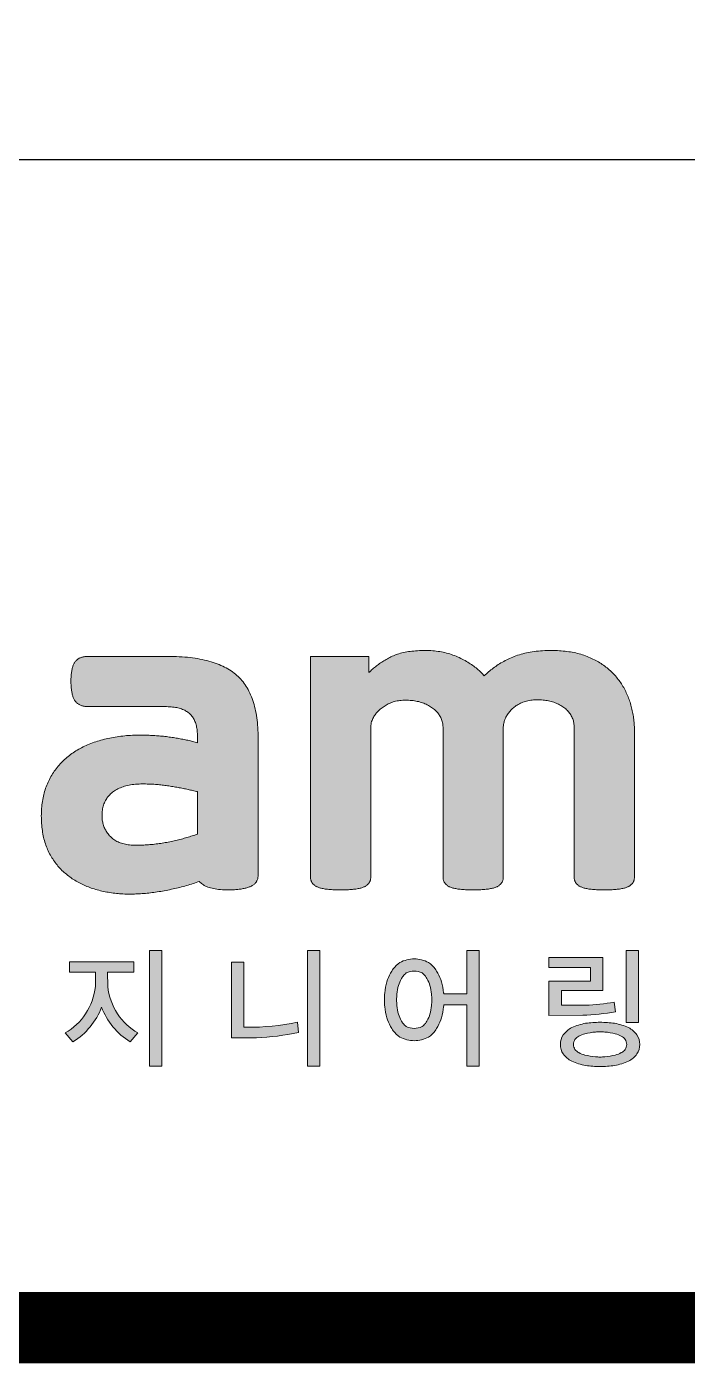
# Model space of a CAD drawing. Header units: millimetres. Extents: x 10297564 to 11610295, y -9287743 to -8409454.
# Drawn here: x 10764459 to 10766948, y -9285211 to -9280179 of the extents above; entities that cross this region are included whole.
import ezdxf

# ---------------------------------------------------------------- set-up
doc = ezdxf.new("R2010")
doc.units = ezdxf.units.MM
doc.header["$LTSCALE"] = 100
doc.layers.add('_도곽_마크', color=7, linetype='Continuous')
doc.layers.add('BOX', color=7, linetype='Continuous')
doc.layers.add('TITLE', color=7, linetype='Continuous', lineweight=0)

# ---------------------------------------------------------------- blocks, each defined once
blk = doc.blocks.new('DREAM_CI')
at = {"linetype": 'ByBlock', "true_color": 0x122a88}
h = blk.add_hatch(color=166, dxfattribs=at)
h.paths.add_polyline_path([(77.61, -8.478), (77.579, -8.469), (77.547, -8.46), (77.515, -8.452), (77.482, -8.444), (77.449, -8.436), (77.416, -8.428), (77.383, -8.42), (77.349, -8.412), (77.315, -8.405), (77.28, -8.397), (77.245, -8.39), (77.21, -8.383), (77.174, -8.377), (77.138, -8.37), (77.102, -8.363), (77.065, -8.357), (77.028, -8.351), (76.991, -8.345), (76.954, -8.339), (76.916, -8.333), (76.878, -8.328), (76.839, -8.322), (76.8, -8.317), (76.762, -8.312), (76.723, -8.307), (76.684, -8.303), (76.645, -8.299), (76.606, -8.295), (76.567, -8.292), (76.528, -8.288), (76.489, -8.285), (76.45, -8.282), (76.411, -8.28), (76.372, -8.278), (76.332, -8.276), (76.293, -8.274), (76.254, -8.272), (76.214, -8.271), (76.175, -8.27), (76.135, -8.27), (76.095, -8.269), (76.056, -8.269), (76.001, -8.269), (75.946, -8.27), (75.891, -8.272), (75.837, -8.274), (75.784, -8.277), (75.731, -8.28), (75.678, -8.284), (75.625, -8.289), (75.573, -8.295), (75.521, -8.301), (75.47, -8.307), (75.419, -8.314), (75.368, -8.322), (75.318, -8.331), (75.268, -8.34), (75.218, -8.35), (75.169, -8.36), (75.12, -8.371), (75.071, -8.383), (75.023, -8.395), (74.975, -8.408), (74.928, -8.422), (74.882, -8.436), (74.836, -8.451), (74.79, -8.466), (74.746, -8.482), (74.702, -8.499), (74.658, -8.517), (74.615, -8.535), (74.573, -8.553), (74.532, -8.572), (74.491, -8.592), (74.451, -8.613), (74.411, -8.634), (74.372, -8.656), (74.333, -8.678), (74.296, -8.701), (74.259, -8.725), (74.222, -8.749), (74.186, -8.774), (74.151, -8.8), (74.116, -8.826), (74.082, -8.852), (74.049, -8.88), (74.016, -8.908), (73.985, -8.936), (73.954, -8.965), (73.923, -8.995), (73.894, -9.026), (73.865, -9.057), (73.836, -9.088), (73.809, -9.12), (73.782, -9.153), (73.756, -9.187), (73.731, -9.221), (73.706, -9.255), (73.682, -9.291), (73.659, -9.327), (73.637, -9.363), (73.615, -9.4), (73.594, -9.438), (73.573, -9.476), (73.554, -9.515), (73.535, -9.554), (73.517, -9.594), (73.5, -9.635), (73.484, -9.676), (73.469, -9.718), (73.455, -9.761), (73.442, -9.804), (73.429, -9.848), (73.418, -9.892), (73.407, -9.937), (73.398, -9.982), (73.389, -10.028), (73.381, -10.075), (73.375, -10.123), (73.369, -10.171), (73.364, -10.219), (73.36, -10.268), (73.356, -10.318), (73.354, -10.369), (73.353, -10.42), (73.352, -10.471), (73.353, -10.524), (73.354, -10.576), (73.356, -10.627), (73.359, -10.677), (73.363, -10.727), (73.368, -10.776), (73.373, -10.824), (73.38, -10.872), (73.387, -10.919), (73.395, -10.965), (73.404, -11.011), (73.414, -11.056), (73.425, -11.1), (73.436, -11.143), (73.449, -11.186), (73.462, -11.228), (73.476, -11.269), (73.491, -11.31), (73.507, -11.35), (73.524, -11.389), (73.541, -11.427), (73.56, -11.465), (73.579, -11.502), (73.599, -11.539), (73.619, -11.575), (73.64, -11.61), (73.662, -11.644), (73.684, -11.678), (73.707, -11.712), (73.731, -11.744), (73.755, -11.776), (73.78, -11.808), (73.806, -11.839), (73.832, -11.869), (73.859, -11.898), (73.887, -11.927), (73.915, -11.955), (73.944, -11.983), (73.973, -12.01), (74.004, -12.036), (74.035, -12.062), (74.066, -12.087), (74.098, -12.112), (74.131, -12.136), (74.164, -12.159), (74.197, -12.182), (74.231, -12.204), (74.265, -12.226), (74.3, -12.247), (74.335, -12.267), (74.371, -12.287), (74.407, -12.306), (74.444, -12.324), (74.481, -12.342), (74.519, -12.359), (74.557, -12.376), (74.596, -12.392), (74.635, -12.407), (74.674, -12.422), (74.714, -12.437), (74.755, -12.45), (74.795, -12.463), (74.837, -12.476), (74.878, -12.488), (74.92, -12.499), (74.962, -12.51), (75.005, -12.52), (75.048, -12.529), (75.09, -12.538), (75.134, -12.546), (75.177, -12.554), (75.221, -12.561), (75.265, -12.568), (75.309, -12.574), (75.353, -12.58), (75.398, -12.584), (75.443, -12.589), (75.488, -12.593), (75.533, -12.596), (75.579, -12.598), (75.625, -12.6), (75.671, -12.602), (75.718, -12.603), (75.765, -12.603), (75.806, -12.603), (75.847, -12.602), (75.889, -12.601), (75.932, -12.599), (75.974, -12.598), (76.017, -12.595), (76.061, -12.593), (76.105, -12.589), (76.149, -12.586), (76.193, -12.582), (76.238, -12.577), (76.283, -12.573), (76.329, -12.567), (76.375, -12.562), (76.421, -12.556), (76.467, -12.549), (76.514, -12.542), (76.562, -12.535), (76.61, -12.527), (76.658, -12.519), (76.706, -12.51), (76.755, -12.501), (76.803, -12.492), (76.851, -12.482), (76.899, -12.472), (76.946, -12.462), (76.993, -12.452), (77.04, -12.441), (77.086, -12.43), (77.132, -12.418), (77.178, -12.406), (77.223, -12.394), (77.269, -12.382), (77.313, -12.369), (77.358, -12.356), (77.402, -12.343), (77.446, -12.329), (77.489, -12.315), (77.532, -12.301), (77.575, -12.286), (77.618, -12.271), (77.66, -12.256), (77.678, -12.277), (77.698, -12.298), (77.72, -12.317), (77.744, -12.336), (77.77, -12.353), (77.797, -12.369), (77.827, -12.385), (77.859, -12.399), (77.893, -12.412), (77.929, -12.424), (77.967, -12.435), (78.007, -12.445), (78.049, -12.454), (78.093, -12.462), (78.139, -12.469), (78.187, -12.475), (78.237, -12.479), (78.289, -12.483), (78.343, -12.486), (78.399, -12.487), (78.457, -12.488), (78.491, -12.488), (78.525, -12.487), (78.558, -12.486), (78.591, -12.485), (78.623, -12.483), (78.654, -12.481), (78.685, -12.478), (78.715, -12.475), (78.744, -12.472), (78.772, -12.468), (78.8, -12.464), (78.828, -12.459), (78.854, -12.454), (78.88, -12.449), (78.906, -12.443), (78.93, -12.437), (78.955, -12.43), (78.978, -12.423), (79.001, -12.416), (79.023, -12.408), (79.044, -12.4), (79.065, -12.392), (79.084, -12.382), (79.103, -12.372), (79.12, -12.362), (79.137, -12.351), (79.152, -12.339), (79.167, -12.326), (79.18, -12.313), (79.193, -12.299), (79.204, -12.285), (79.215, -12.269), (79.224, -12.254), (79.233, -12.237), (79.24, -12.22), (79.247, -12.202), (79.252, -12.184), (79.257, -12.164), (79.26, -12.145), (79.263, -12.124), (79.264, -12.103), (79.265, -12.081), (79.265, -8.351), (79.264, -8.277), (79.263, -8.204), (79.26, -8.133), (79.256, -8.063), (79.251, -7.994), (79.244, -7.927), (79.237, -7.861), (79.229, -7.796), (79.219, -7.733), (79.208, -7.671), (79.196, -7.61), (79.183, -7.551), (79.169, -7.493), (79.154, -7.436), (79.137, -7.381), (79.12, -7.327), (79.101, -7.274), (79.081, -7.223), (79.06, -7.172), (79.038, -7.124), (79.015, -7.076), (78.99, -7.03), (78.965, -6.985), (78.938, -6.942), (78.91, -6.9), (78.882, -6.859), (78.852, -6.819), (78.82, -6.781), (78.788, -6.744), (78.755, -6.709), (78.72, -6.675), (78.684, -6.642), (78.647, -6.61), (78.609, -6.579), (78.569, -6.549), (78.528, -6.521), (78.485, -6.493), (78.441, -6.466), (78.395, -6.44), (78.349, -6.416), (78.3, -6.392), (78.251, -6.369), (78.199, -6.348), (78.147, -6.327), (78.093, -6.307), (78.038, -6.289), (77.981, -6.271), (77.923, -6.254), (77.863, -6.239), (77.802, -6.224), (77.74, -6.21), (77.676, -6.198), (77.611, -6.186), (77.544, -6.176), (77.476, -6.166), (77.407, -6.158), (77.336, -6.15), (77.264, -6.143), (77.19, -6.138), (77.115, -6.133), (77.039, -6.13), (76.961, -6.127), (76.882, -6.126), (76.801, -6.125), (74.628, -6.125), (74.604, -6.126), (74.581, -6.127), (74.559, -6.129), (74.537, -6.131), (74.516, -6.134), (74.495, -6.138), (74.476, -6.143), (74.456, -6.148), (74.438, -6.154), (74.42, -6.161), (74.403, -6.168), (74.387, -6.176), (74.371, -6.185), (74.356, -6.195), (74.341, -6.205), (74.327, -6.216), (74.314, -6.228), (74.302, -6.24), (74.29, -6.253), (74.279, -6.267), (74.268, -6.282), (74.258, -6.297), (74.249, -6.313), (74.24, -6.331), (74.231, -6.349), (74.223, -6.368), (74.215, -6.388), (74.208, -6.409), (74.202, -6.431), (74.196, -6.453), (74.19, -6.477), (74.185, -6.502), (74.18, -6.527), (74.176, -6.554), (74.172, -6.581), (74.169, -6.609), (74.166, -6.638), (74.164, -6.669), (74.163, -6.7), (74.161, -6.731), (74.161, -6.764), (74.16, -6.798), (74.161, -6.833), (74.161, -6.867), (74.163, -6.9), (74.164, -6.932), (74.166, -6.963), (74.169, -6.993), (74.172, -7.022), (74.176, -7.05), (74.18, -7.077), (74.185, -7.103), (74.19, -7.129), (74.196, -7.153), (74.202, -7.177), (74.208, -7.199), (74.215, -7.221), (74.223, -7.242), (74.231, -7.261), (74.24, -7.28), (74.249, -7.298), (74.258, -7.315), (74.268, -7.331), (74.279, -7.346), (74.29, -7.36), (74.302, -7.374), (74.314, -7.387), (74.327, -7.399), (74.341, -7.41), (74.356, -7.421), (74.371, -7.431), (74.387, -7.44), (74.403, -7.449), (74.42, -7.456), (74.438, -7.463), (74.456, -7.47), (74.476, -7.475), (74.495, -7.48), (74.516, -7.484), (74.537, -7.487), (74.559, -7.49), (74.581, -7.492), (74.604, -7.493), (74.628, -7.493), (76.802, -7.493), (76.955, -7.505), (77.098, -7.532), (77.237, -7.578), (77.363, -7.652), (77.46, -7.748), (77.526, -7.857), (77.569, -7.97), (77.598, -8.099), (77.609, -8.226), (77.61, -8.304)])
h.paths.add_polyline_path([(76.965, -9.677), (77.098, -9.7), (77.236, -9.727), (77.37, -9.755), (77.5, -9.784), (77.61, -9.81), (77.61, -10.97), (77.487, -11.011), (77.341, -11.056), (77.19, -11.097), (77.054, -11.131), (76.936, -11.158), (76.781, -11.191), (76.65, -11.214), (76.525, -11.232), (76.399, -11.247), (76.273, -11.258), (76.145, -11.266), (75.983, -11.271), (75.82, -11.269), (75.661, -11.25), (75.52, -11.213), (75.396, -11.159), (75.29, -11.088), (75.202, -11.001), (75.12, -10.891), (75.055, -10.759), (75.021, -10.63), (75.006, -10.507), (75.009, -10.364), (75.032, -10.224), (75.076, -10.097), (75.14, -9.984), (75.225, -9.883), (75.33, -9.795), (75.456, -9.723), (75.582, -9.675), (75.7, -9.642), (75.829, -9.619), (75.968, -9.605), (76.1, -9.601), (76.253, -9.603), (76.405, -9.609), (76.555, -9.62), (76.703, -9.636), (76.83, -9.654)], flags=16)
blk.add_hatch(color=166, dxfattribs=at).paths.add_polyline_path([(80.693, -6.125), (80.693, -12.14), (80.693, -12.156), (80.694, -12.172), (80.696, -12.188), (80.699, -12.203), (80.702, -12.218), (80.707, -12.232), (80.712, -12.246), (80.718, -12.26), (80.724, -12.273), (80.732, -12.286), (80.74, -12.298), (80.749, -12.31), (80.758, -12.322), (80.769, -12.333), (80.78, -12.344), (80.792, -12.354), (80.805, -12.364), (80.818, -12.374), (80.833, -12.383), (80.848, -12.392), (80.864, -12.4), (80.881, -12.408), (80.899, -12.416), (80.919, -12.423), (80.94, -12.43), (80.962, -12.437), (80.986, -12.443), (81.012, -12.449), (81.038, -12.454), (81.066, -12.459), (81.096, -12.464), (81.127, -12.468), (81.159, -12.472), (81.193, -12.475), (81.228, -12.478), (81.265, -12.481), (81.303, -12.483), (81.342, -12.485), (81.383, -12.486), (81.425, -12.487), (81.469, -12.488), (81.514, -12.488), (81.559, -12.488), (81.603, -12.487), (81.645, -12.486), (81.686, -12.485), (81.725, -12.483), (81.763, -12.481), (81.8, -12.478), (81.835, -12.475), (81.869, -12.472), (81.901, -12.468), (81.932, -12.464), (81.962, -12.459), (81.99, -12.454), (82.017, -12.449), (82.042, -12.443), (82.066, -12.437), (82.089, -12.43), (82.11, -12.423), (82.129, -12.416), (82.148, -12.408), (82.165, -12.4), (82.181, -12.392), (82.196, -12.383), (82.21, -12.374), (82.224, -12.364), (82.236, -12.354), (82.248, -12.344), (82.259, -12.333), (82.27, -12.322), (82.279, -12.31), (82.288, -12.298), (82.296, -12.286), (82.304, -12.273), (82.31, -12.26), (82.316, -12.246), (82.321, -12.232), (82.325, -12.218), (82.329, -12.203), (82.332, -12.188), (82.334, -12.172), (82.335, -12.156), (82.335, -12.14), (82.335, -8.036), (82.337, -8.005), (82.342, -7.971), (82.349, -7.936), (82.359, -7.901), (82.37, -7.872), (82.379, -7.848), (82.393, -7.817), (82.408, -7.788), (82.421, -7.764), (82.436, -7.74), (82.452, -7.717), (82.469, -7.694), (82.486, -7.671), (82.506, -7.649), (82.526, -7.627), (82.547, -7.605), (82.57, -7.584), (82.592, -7.564), (82.618, -7.542), (82.644, -7.523), (82.67, -7.504), (82.698, -7.486), (82.725, -7.468), (82.754, -7.451), (82.784, -7.435), (82.814, -7.42), (82.845, -7.405), (82.878, -7.391), (82.91, -7.379), (82.943, -7.367), (82.978, -7.357), (83.014, -7.347), (83.051, -7.339), (83.088, -7.333), (83.127, -7.328), (83.167, -7.323), (83.208, -7.321), (83.25, -7.319), (83.283, -7.319), (83.326, -7.319), (83.368, -7.321), (83.409, -7.323), (83.45, -7.327), (83.49, -7.331), (83.529, -7.336), (83.567, -7.343), (83.605, -7.35), (83.642, -7.358), (83.678, -7.368), (83.713, -7.378), (83.747, -7.389), (83.781, -7.401), (83.814, -7.414), (83.846, -7.429), (83.877, -7.444), (83.908, -7.46), (83.938, -7.477), (83.967, -7.495), (83.995, -7.514), (84.023, -7.534), (84.049, -7.554), (84.074, -7.575), (84.098, -7.597), (84.121, -7.62), (84.142, -7.642), (84.162, -7.666), (84.18, -7.69), (84.198, -7.714), (84.214, -7.74), (84.228, -7.765), (84.242, -7.792), (84.254, -7.818), (84.265, -7.846), (84.275, -7.874), (84.283, -7.902), (84.29, -7.931), (84.296, -7.961), (84.3, -7.991), (84.303, -8.021), (84.305, -8.052), (84.306, -8.084), (84.306, -12.14), (84.306, -12.156), (84.308, -12.172), (84.31, -12.188), (84.312, -12.203), (84.316, -12.218), (84.32, -12.232), (84.325, -12.246), (84.331, -12.26), (84.338, -12.273), (84.345, -12.286), (84.353, -12.298), (84.362, -12.31), (84.372, -12.322), (84.383, -12.333), (84.394, -12.344), (84.406, -12.354), (84.419, -12.364), (84.432, -12.374), (84.447, -12.383), (84.462, -12.392), (84.477, -12.4), (84.494, -12.408), (84.513, -12.416), (84.532, -12.423), (84.553, -12.43), (84.576, -12.437), (84.6, -12.443), (84.625, -12.449), (84.652, -12.454), (84.68, -12.459), (84.71, -12.464), (84.741, -12.468), (84.773, -12.472), (84.807, -12.475), (84.842, -12.478), (84.879, -12.481), (84.917, -12.483), (84.956, -12.485), (84.997, -12.486), (85.039, -12.487), (85.083, -12.488), (85.128, -12.488), (85.173, -12.488), (85.216, -12.487), (85.259, -12.486), (85.3, -12.485), (85.339, -12.483), (85.377, -12.481), (85.414, -12.478), (85.449, -12.475), (85.483, -12.472), (85.515, -12.468), (85.546, -12.464), (85.576, -12.459), (85.604, -12.454), (85.631, -12.449), (85.656, -12.443), (85.68, -12.437), (85.703, -12.43), (85.724, -12.423), (85.744, -12.416), (85.762, -12.408), (85.779, -12.4), (85.795, -12.392), (85.81, -12.383), (85.824, -12.374), (85.838, -12.364), (85.85, -12.354), (85.862, -12.344), (85.873, -12.333), (85.884, -12.322), (85.893, -12.31), (85.902, -12.298), (85.91, -12.286), (85.918, -12.273), (85.924, -12.26), (85.93, -12.246), (85.935, -12.232), (85.939, -12.218), (85.943, -12.203), (85.945, -12.188), (85.947, -12.172), (85.949, -12.156), (85.949, -12.14), (85.949, -8.048), (85.951, -8.016), (85.955, -7.982), (85.962, -7.947), (85.969, -7.917), (85.976, -7.893), (85.984, -7.868), (85.993, -7.843), (86.006, -7.81), (86.02, -7.78), (86.033, -7.755), (86.047, -7.731), (86.062, -7.707), (86.078, -7.683), (86.096, -7.659), (86.114, -7.636), (86.134, -7.613), (86.155, -7.591), (86.177, -7.568), (86.2, -7.546), (86.224, -7.525), (86.249, -7.505), (86.275, -7.486), (86.302, -7.467), (86.329, -7.45), (86.358, -7.433), (86.387, -7.417), (86.418, -7.402), (86.449, -7.387), (86.481, -7.374), (86.515, -7.361), (86.549, -7.35), (86.584, -7.341), (86.621, -7.332), (86.658, -7.325), (86.697, -7.319), (86.736, -7.314), (86.777, -7.311), (86.818, -7.308), (86.862, -7.307), (86.913, -7.308), (86.955, -7.309), (86.995, -7.312), (87.035, -7.315), (87.073, -7.319), (87.112, -7.325), (87.149, -7.331), (87.186, -7.338), (87.222, -7.346), (87.257, -7.355), (87.292, -7.365), (87.326, -7.376), (87.359, -7.388), (87.391, -7.4), (87.423, -7.414), (87.454, -7.429), (87.484, -7.444), (87.514, -7.461), (87.543, -7.478), (87.571, -7.497), (87.598, -7.516), (87.625, -7.536), (87.65, -7.557), (87.674, -7.578), (87.696, -7.6), (87.717, -7.623), (87.737, -7.646), (87.756, -7.669), (87.773, -7.693), (87.79, -7.718), (87.804, -7.744), (87.818, -7.77), (87.83, -7.796), (87.841, -7.823), (87.851, -7.851), (87.859, -7.879), (87.866, -7.908), (87.872, -7.938), (87.877, -7.968), (87.88, -7.998), (87.882, -8.029), (87.882, -8.061), (87.882, -12.14), (87.883, -12.156), (87.884, -12.172), (87.886, -12.188), (87.889, -12.203), (87.892, -12.218), (87.896, -12.232), (87.901, -12.246), (87.907, -12.26), (87.914, -12.273), (87.921, -12.286), (87.929, -12.298), (87.938, -12.31), (87.947, -12.322), (87.958, -12.333), (87.969, -12.344), (87.981, -12.354), (87.994, -12.364), (88.007, -12.374), (88.021, -12.383), (88.036, -12.392), (88.052, -12.4), (88.069, -12.408), (88.088, -12.416), (88.107, -12.423), (88.129, -12.43), (88.151, -12.437), (88.175, -12.443), (88.201, -12.449), (88.227, -12.454), (88.256, -12.459), (88.285, -12.464), (88.316, -12.468), (88.349, -12.472), (88.382, -12.475), (88.418, -12.478), (88.454, -12.481), (88.492, -12.483), (88.532, -12.485), (88.573, -12.486), (88.615, -12.487), (88.658, -12.488), (88.704, -12.488), (88.749, -12.488), (88.792, -12.487), (88.834, -12.486), (88.875, -12.485), (88.915, -12.483), (88.953, -12.481), (88.989, -12.478), (89.024, -12.475), (89.058, -12.472), (89.091, -12.468), (89.122, -12.464), (89.151, -12.459), (89.179, -12.454), (89.206, -12.449), (89.232, -12.443), (89.255, -12.437), (89.278, -12.43), (89.299, -12.423), (89.319, -12.416), (89.337, -12.408), (89.354, -12.4), (89.37, -12.392), (89.385, -12.383), (89.399, -12.374), (89.413, -12.364), (89.426, -12.354), (89.438, -12.344), (89.449, -12.333), (89.46, -12.322), (89.47, -12.31), (89.478, -12.298), (89.487, -12.286), (89.494, -12.273), (89.501, -12.26), (89.506, -12.246), (89.511, -12.232), (89.516, -12.218), (89.519, -12.203), (89.522, -12.188), (89.524, -12.172), (89.525, -12.156), (89.525, -12.14), (89.525, -8.165), (89.525, -8.124), (89.524, -8.084), (89.523, -8.043), (89.52, -8.003), (89.518, -7.962), (89.514, -7.922), (89.51, -7.882), (89.506, -7.843), (89.501, -7.803), (89.495, -7.763), (89.489, -7.724), (89.482, -7.685), (89.474, -7.645), (89.466, -7.606), (89.457, -7.567), (89.448, -7.529), (89.438, -7.49), (89.427, -7.452), (89.416, -7.413), (89.404, -7.375), (89.392, -7.337), (89.379, -7.299), (89.365, -7.262), (89.351, -7.225), (89.336, -7.188), (89.321, -7.152), (89.304, -7.116), (89.288, -7.081), (89.27, -7.046), (89.252, -7.011), (89.233, -6.977), (89.213, -6.943), (89.193, -6.91), (89.172, -6.877), (89.151, -6.845), (89.128, -6.813), (89.105, -6.781), (89.082, -6.75), (89.058, -6.719), (89.033, -6.689), (89.007, -6.659), (88.981, -6.63), (88.954, -6.601), (88.927, -6.572), (88.899, -6.545), (88.87, -6.517), (88.84, -6.491), (88.81, -6.465), (88.779, -6.439), (88.748, -6.414), (88.715, -6.39), (88.682, -6.366), (88.649, -6.343), (88.614, -6.32), (88.579, -6.298), (88.543, -6.277), (88.507, -6.256), (88.47, -6.236), (88.432, -6.216), (88.394, -6.197), (88.354, -6.178), (88.314, -6.16), (88.274, -6.142), (88.233, -6.126), (88.191, -6.11), (88.148, -6.095), (88.105, -6.081), (88.061, -6.067), (88.016, -6.055), (87.971, -6.043), (87.925, -6.032), (87.878, -6.022), (87.83, -6.013), (87.782, -6.004), (87.733, -5.997), (87.684, -5.99), (87.634, -5.984), (87.583, -5.978), (87.531, -5.974), (87.479, -5.97), (87.426, -5.967), (87.372, -5.965), (87.318, -5.964), (87.263, -5.964), (87.201, -5.964), (87.14, -5.966), (87.08, -5.968), (87.02, -5.971), (86.962, -5.975), (86.905, -5.98), (86.849, -5.986), (86.794, -5.992), (86.739, -6), (86.686, -6.008), (86.634, -6.018), (86.582, -6.028), (86.532, -6.039), (86.483, -6.051), (86.434, -6.064), (86.387, -6.078), (86.34, -6.093), (86.295, -6.108), (86.25, -6.125), (86.207, -6.142), (86.164, -6.16), (86.122, -6.18), (86.081, -6.199), (86.041, -6.219), (86.001, -6.239), (85.962, -6.26), (85.924, -6.282), (85.886, -6.304), (85.849, -6.326), (85.813, -6.349), (85.777, -6.372), (85.742, -6.396), (85.708, -6.42), (85.675, -6.444), (85.642, -6.47), (85.61, -6.495), (85.578, -6.521), (85.547, -6.548), (85.517, -6.575), (85.488, -6.602), (85.459, -6.63), (85.431, -6.659), (85.41, -6.634), (85.388, -6.609), (85.365, -6.584), (85.341, -6.559), (85.316, -6.535), (85.29, -6.511), (85.264, -6.487), (85.236, -6.463), (85.207, -6.44), (85.177, -6.417), (85.147, -6.394), (85.115, -6.371), (85.083, -6.349), (85.049, -6.327), (85.014, -6.305), (84.979, -6.283), (84.942, -6.261), (84.905, -6.24), (84.867, -6.219), (84.827, -6.198), (84.787, -6.178), (84.745, -6.158), (84.704, -6.139), (84.662, -6.121), (84.619, -6.104), (84.576, -6.088), (84.533, -6.073), (84.489, -6.059), (84.444, -6.046), (84.4, -6.034), (84.354, -6.022), (84.309, -6.012), (84.263, -6.003), (84.216, -5.995), (84.169, -5.988), (84.122, -5.981), (84.074, -5.976), (84.025, -5.972), (83.976, -5.968), (83.927, -5.966), (83.877, -5.964), (83.827, -5.964), (83.771, -5.964), (83.716, -5.965), (83.662, -5.967), (83.61, -5.97), (83.558, -5.974), (83.507, -5.978), (83.458, -5.983), (83.41, -5.989), (83.363, -5.996), (83.317, -6.003), (83.272, -6.011), (83.228, -6.02), (83.186, -6.03), (83.144, -6.041), (83.104, -6.052), (83.065, -6.064), (83.026, -6.077), (82.989, -6.091), (82.953, -6.106), (82.919, -6.121), (82.885, -6.137), (82.852, -6.154), (82.82, -6.171), (82.788, -6.189), (82.756, -6.207), (82.725, -6.225), (82.694, -6.243), (82.664, -6.262), (82.634, -6.282), (82.605, -6.301), (82.576, -6.321), (82.547, -6.342), (82.519, -6.362), (82.491, -6.384), (82.464, -6.405), (82.437, -6.427), (82.411, -6.449), (82.385, -6.472), (82.359, -6.495), (82.334, -6.518), (82.309, -6.542), (82.285, -6.566), (82.285, -6.125)])
h = blk.add_hatch(color=256)
h.dxf.hatch_style = 1
h.paths.add_polyline_path([(76.636, -14.135), (76.3, -14.135), (76.3, -17.294), (76.636, -17.294)])
h = blk.add_hatch(color=256)
h.dxf.hatch_style = 1
h.paths.add_polyline_path([(80.942, -14.135), (80.606, -14.135), (80.606, -17.294), (80.942, -17.294)])
h = blk.add_hatch(color=256)
h.dxf.hatch_style = 1
h.paths.add_polyline_path([(85.29, -14.135), (84.955, -14.135), (84.955, -15.319), (84.325, -15.319, 0.004799), (84.322, -15.291, 0.038212), (84.268, -14.995, 0.047823), (84.165, -14.757, 0.028702), (84.092, -14.641, 0.07675), (83.909, -14.466, 0.115403), (83.52, -14.368, 0.115403), (83.13, -14.466, 0.07675), (82.948, -14.641, 0.028702), (82.874, -14.757, 0.047823), (82.772, -14.995, 0.038212), (82.717, -15.291, 0.032604), (82.708, -15.483, 0.032604), (82.717, -15.674, 0.038212), (82.772, -15.97, 0.047823), (82.874, -16.208, 0.028702), (82.948, -16.325, 0.07675), (83.13, -16.499, 0.115403), (83.52, -16.597, 0.115403), (83.909, -16.499, 0.07675), (84.092, -16.325, 0.028702), (84.165, -16.208, 0.047823), (84.268, -15.97, 0.038212), (84.322, -15.674, 0.009938), (84.327, -15.616), (84.955, -15.616), (84.955, -17.294), (85.29, -17.294)])
h.paths.add_polyline_path([(83.998, -15.483, -0.034212), (83.991, -15.638, -0.037029), (83.948, -15.877, -0.045527), (83.874, -16.048, -0.026701), (83.824, -16.126, -0.06288), (83.736, -16.213, -0.102529), (83.52, -16.264, -0.102529), (83.303, -16.213, -0.06288), (83.215, -16.126, -0.026701), (83.166, -16.048, -0.045527), (83.091, -15.877, -0.037029), (83.048, -15.638, -0.034212), (83.041, -15.483, -0.034212), (83.048, -15.327, -0.037029), (83.091, -15.089, -0.045527), (83.166, -14.918, -0.026701), (83.215, -14.839, -0.06288), (83.303, -14.752, -0.102529), (83.52, -14.701, -0.102529), (83.736, -14.752, -0.06288), (83.824, -14.839, -0.026701), (83.874, -14.918, -0.045527), (83.948, -15.089, -0.037029), (83.991, -15.327, -0.034212)], flags=16)
h = blk.add_hatch(color=256)
h.dxf.hatch_style = 1
h.paths.add_polyline_path([(89.638, -14.135), (89.302, -14.135), (89.302, -16.104), (89.638, -16.104)])
h = blk.add_hatch(color=256)
h.dxf.hatch_style = 1
h.paths.add_polyline_path([(75.873, -14.451), (74.117, -14.451), (74.117, -14.73), (74.832, -14.73), (74.826, -15.117, -0.119556), (74.558, -15.864, -0.121887), (74.003, -16.382), (74.215, -16.628, 0.167808), (74.995, -15.679, 0.167808), (75.775, -16.628), (75.987, -16.382, -0.121887), (75.432, -15.864, -0.119556), (75.164, -15.117), (75.158, -14.73), (75.873, -14.73)])
h = blk.add_hatch(color=256)
h.dxf.hatch_style = 1
h.paths.add_polyline_path([(78.877, -14.453), (78.541, -14.453), (78.541, -16.518), (79.216, -16.518, 0.042033), (80.362, -16.372), (80.338, -16.095, -0.050268), (78.954, -16.232), (78.877, -16.232)])
h = blk.add_hatch(color=256)
h.dxf.hatch_style = 1
h.paths.add_polyline_path([(88.667, -14.329), (87.194, -14.329), (87.194, -14.605), (88.326, -14.605), (88.326, -14.972), (87.194, -14.972), (87.194, -15.911), (88.115, -15.904, 0.029843), (89.01, -15.81), (88.971, -15.544, -0.040512), (88.194, -15.628), (87.534, -15.628), (87.534, -15.233), (88.667, -15.233)])
h = blk.add_hatch(color=256)
h.dxf.hatch_style = 1
h.paths.add_polyline_path([(89.363, -16.24, 0.049806), (88.985, -16.122, 0.024378), (88.588, -16.093, 0.024378), (88.192, -16.122, 0.049806), (87.814, -16.24, 0.107463), (87.583, -16.439, 0.145605), (87.506, -16.698, 0.145605), (87.583, -16.958, 0.107463), (87.814, -17.157, 0.049806), (88.192, -17.275, 0.024378), (88.588, -17.304, 0.024378), (88.985, -17.275, 0.049806), (89.363, -17.157, 0.107463), (89.593, -16.958, 0.145605), (89.671, -16.698, 0.145605), (89.593, -16.439, 0.107463)])
h.paths.add_polyline_path([(89.167, -16.473, -0.107509), (89.275, -16.562, -0.108671), (89.316, -16.698, -0.108671), (89.275, -16.835, -0.107509), (89.167, -16.923, -0.067798), (89.002, -16.988, -0.037976), (88.717, -17.037, -0.016923), (88.588, -17.042, -0.016923), (88.46, -17.037, -0.037976), (88.175, -16.988, -0.067798), (88.01, -16.923, -0.107509), (87.902, -16.835, -0.108671), (87.861, -16.698, -0.108671), (87.902, -16.562, -0.107509), (88.01, -16.473, -0.067798), (88.175, -16.408, -0.037976), (88.46, -16.36, -0.016923), (88.588, -16.355, -0.016923), (88.717, -16.36, -0.037976), (89.002, -16.408, -0.067798)], flags=16)
at = {"color": 166, "linetype": 'ByBlock', "true_color": 0x122a88}
for points in [[(79.265, -8.351), (79.264, -8.277), (79.263, -8.204), (79.26, -8.133), (79.256, -8.063), (79.251, -7.994), (79.244, -7.927), (79.237, -7.861), (79.229, -7.796), (79.219, -7.733), (79.208, -7.671), (79.196, -7.61), (79.183, -7.551), (79.169, -7.493), (79.154, -7.436), (79.137, -7.381), (79.12, -7.327), (79.101, -7.274), (79.081, -7.223), (79.06, -7.172), (79.038, -7.124), (79.015, -7.076), (78.99, -7.03), (78.965, -6.985), (78.938, -6.942), (78.91, -6.9), (78.882, -6.859), (78.852, -6.819), (78.82, -6.781), (78.788, -6.744), (78.755, -6.709), (78.72, -6.675), (78.684, -6.642), (78.647, -6.61), (78.609, -6.579), (78.569, -6.549), (78.528, -6.521), (78.485, -6.493), (78.441, -6.466), (78.395, -6.44), (78.349, -6.416), (78.3, -6.392), (78.251, -6.369), (78.199, -6.348), (78.147, -6.327), (78.093, -6.307), (78.038, -6.289), (77.981, -6.271), (77.923, -6.254), (77.863, -6.239), (77.802, -6.224), (77.74, -6.21), (77.676, -6.198), (77.611, -6.186), (77.544, -6.176), (77.476, -6.166), (77.407, -6.158), (77.336, -6.15), (77.264, -6.143), (77.19, -6.138), (77.115, -6.133), (77.039, -6.13), (76.961, -6.127), (76.882, -6.126), (76.801, -6.125), (74.628, -6.125), (74.604, -6.126), (74.581, -6.127), (74.559, -6.129), (74.537, -6.131), (74.516, -6.134), (74.495, -6.138), (74.476, -6.143), (74.456, -6.148), (74.438, -6.154), (74.42, -6.161), (74.403, -6.168), (74.387, -6.176), (74.371, -6.185), (74.356, -6.195), (74.341, -6.205), (74.327, -6.216), (74.314, -6.228), (74.302, -6.24), (74.29, -6.253), (74.279, -6.267), (74.268, -6.282), (74.258, -6.297), (74.249, -6.313), (74.24, -6.331), (74.231, -6.349), (74.223, -6.368), (74.215, -6.388), (74.208, -6.409), (74.202, -6.431), (74.196, -6.453), (74.19, -6.477), (74.185, -6.502), (74.18, -6.527), (74.176, -6.554), (74.172, -6.581), (74.169, -6.609), (74.166, -6.638), (74.164, -6.669), (74.163, -6.7), (74.161, -6.731), (74.161, -6.764), (74.16, -6.798), (74.161, -6.833), (74.161, -6.867), (74.163, -6.9), (74.164, -6.932), (74.166, -6.963), (74.169, -6.993), (74.172, -7.022), (74.176, -7.05), (74.18, -7.077), (74.185, -7.103), (74.19, -7.129), (74.196, -7.153), (74.202, -7.177), (74.208, -7.199), (74.215, -7.221), (74.223, -7.242), (74.231, -7.261), (74.24, -7.28), (74.249, -7.298), (74.258, -7.315), (74.268, -7.331), (74.279, -7.346), (74.29, -7.36), (74.302, -7.374), (74.314, -7.387), (74.327, -7.399), (74.341, -7.41), (74.356, -7.421), (74.371, -7.431), (74.387, -7.44), (74.403, -7.449), (74.42, -7.456), (74.438, -7.463), (74.456, -7.47), (74.476, -7.475), (74.495, -7.48), (74.516, -7.484), (74.537, -7.487), (74.559, -7.49), (74.581, -7.492), (74.604, -7.493), (74.628, -7.493), (76.725, -7.493), (76.769, -7.494), (76.812, -7.495), (76.854, -7.497), (76.894, -7.5), (76.933, -7.504), (76.971, -7.509), (77.008, -7.515), (77.044, -7.522), (77.079, -7.529), (77.112, -7.538), (77.144, -7.547), (77.175, -7.557), (77.205, -7.568), (77.234, -7.581), (77.261, -7.593), (77.288, -7.607), (77.313, -7.622), (77.337, -7.638), (77.36, -7.654), (77.381, -7.672), (77.402, -7.69), (77.421, -7.709), (77.44, -7.729), (77.457, -7.751), (77.474, -7.773), (77.489, -7.796), (77.504, -7.821), (77.518, -7.846), (77.53, -7.872), (77.542, -7.899), (77.553, -7.928), (77.563, -7.957), (77.572, -7.987), (77.58, -8.018), (77.587, -8.05), (77.593, -8.084), (77.598, -8.118), (77.603, -8.153), (77.606, -8.189), (77.608, -8.227), (77.61, -8.265), (77.61, -8.304), (77.61, -8.478), (77.579, -8.469), (77.547, -8.46), (77.515, -8.452), (77.482, -8.444), (77.449, -8.436), (77.416, -8.428), (77.383, -8.42), (77.349, -8.412), (77.315, -8.405), (77.28, -8.397), (77.245, -8.39), (77.21, -8.383), (77.174, -8.377), (77.138, -8.37), (77.102, -8.363), (77.065, -8.357), (77.028, -8.351), (76.991, -8.345), (76.954, -8.339), (76.916, -8.333), (76.878, -8.328), (76.839, -8.322), (76.8, -8.317), (76.762, -8.312), (76.723, -8.307), (76.684, -8.303), (76.645, -8.299), (76.606, -8.295), (76.567, -8.292), (76.528, -8.288), (76.489, -8.285), (76.45, -8.282), (76.411, -8.28), (76.372, -8.278), (76.332, -8.276), (76.293, -8.274), (76.254, -8.272), (76.214, -8.271), (76.175, -8.27), (76.135, -8.27), (76.095, -8.269), (76.056, -8.269), (76.001, -8.269), (75.946, -8.27), (75.891, -8.272), (75.837, -8.274), (75.784, -8.277), (75.731, -8.28), (75.678, -8.284), (75.625, -8.289), (75.573, -8.295), (75.521, -8.301), (75.47, -8.307), (75.419, -8.314), (75.368, -8.322), (75.318, -8.331), (75.268, -8.34), (75.218, -8.35), (75.169, -8.36), (75.12, -8.371), (75.071, -8.383), (75.023, -8.395), (74.975, -8.408), (74.928, -8.422), (74.882, -8.436), (74.836, -8.451), (74.79, -8.466), (74.746, -8.482), (74.702, -8.499), (74.658, -8.517), (74.615, -8.535), (74.573, -8.553), (74.532, -8.572), (74.491, -8.592), (74.451, -8.613), (74.411, -8.634), (74.372, -8.656), (74.333, -8.678), (74.296, -8.701), (74.259, -8.725), (74.222, -8.749), (74.186, -8.774), (74.151, -8.8), (74.116, -8.826), (74.082, -8.852), (74.049, -8.88), (74.016, -8.908), (73.985, -8.936), (73.954, -8.965), (73.923, -8.995), (73.894, -9.026), (73.865, -9.057), (73.836, -9.088), (73.809, -9.12), (73.782, -9.153), (73.756, -9.187), (73.731, -9.221), (73.706, -9.255), (73.682, -9.291), (73.659, -9.327), (73.637, -9.363), (73.615, -9.4), (73.594, -9.438), (73.573, -9.476), (73.554, -9.515), (73.535, -9.554), (73.517, -9.594), (73.5, -9.635), (73.484, -9.676), (73.469, -9.718), (73.455, -9.761), (73.442, -9.804), (73.429, -9.848), (73.418, -9.892), (73.407, -9.937), (73.398, -9.982), (73.389, -10.028), (73.381, -10.075), (73.375, -10.123), (73.369, -10.171), (73.364, -10.219), (73.36, -10.268), (73.356, -10.318), (73.354, -10.369), (73.353, -10.42), (73.352, -10.471), (73.353, -10.524), (73.354, -10.576), (73.356, -10.627), (73.359, -10.677), (73.363, -10.727), (73.368, -10.776), (73.373, -10.824), (73.38, -10.872), (73.387, -10.919), (73.395, -10.965), (73.404, -11.011), (73.414, -11.056), (73.425, -11.1), (73.436, -11.143), (73.449, -11.186), (73.462, -11.228), (73.476, -11.269), (73.491, -11.31), (73.507, -11.35), (73.524, -11.389), (73.541, -11.427), (73.56, -11.465), (73.579, -11.502), (73.599, -11.539), (73.619, -11.575), (73.64, -11.61), (73.662, -11.644), (73.684, -11.678), (73.707, -11.712), (73.731, -11.744), (73.755, -11.776), (73.78, -11.808), (73.806, -11.839), (73.832, -11.869), (73.859, -11.898), (73.887, -11.927), (73.915, -11.955), (73.944, -11.983), (73.973, -12.01), (74.004, -12.036), (74.035, -12.062), (74.066, -12.087), (74.098, -12.112), (74.131, -12.136), (74.164, -12.159), (74.197, -12.182), (74.231, -12.204), (74.265, -12.226), (74.3, -12.247), (74.335, -12.267), (74.371, -12.287), (74.407, -12.306), (74.444, -12.324), (74.481, -12.342), (74.519, -12.359), (74.557, -12.376), (74.596, -12.392), (74.635, -12.407), (74.674, -12.422), (74.714, -12.437), (74.755, -12.45), (74.795, -12.463), (74.837, -12.476), (74.878, -12.488), (74.92, -12.499), (74.962, -12.51), (75.005, -12.52), (75.048, -12.529), (75.09, -12.538), (75.134, -12.546), (75.177, -12.554), (75.221, -12.561), (75.265, -12.568), (75.309, -12.574), (75.353, -12.58), (75.398, -12.584), (75.443, -12.589), (75.488, -12.593), (75.533, -12.596), (75.579, -12.598), (75.625, -12.6), (75.671, -12.602), (75.718, -12.603), (75.765, -12.603), (75.806, -12.603), (75.847, -12.602), (75.889, -12.601), (75.932, -12.599), (75.974, -12.598), (76.017, -12.595), (76.061, -12.593), (76.105, -12.589), (76.149, -12.586), (76.193, -12.582), (76.238, -12.577), (76.283, -12.573), (76.329, -12.567), (76.375, -12.562), (76.421, -12.556), (76.467, -12.549), (76.514, -12.542), (76.562, -12.535), (76.61, -12.527), (76.658, -12.519), (76.706, -12.51), (76.755, -12.501), (76.803, -12.492), (76.851, -12.482), (76.899, -12.472), (76.946, -12.462), (76.993, -12.452), (77.04, -12.441), (77.086, -12.43), (77.132, -12.418), (77.178, -12.406), (77.223, -12.394), (77.269, -12.382), (77.313, -12.369), (77.358, -12.356), (77.402, -12.343), (77.446, -12.329), (77.489, -12.315), (77.532, -12.301), (77.575, -12.286), (77.618, -12.271), (77.66, -12.256), (77.678, -12.277), (77.698, -12.298), (77.72, -12.317), (77.744, -12.336), (77.77, -12.353), (77.797, -12.369), (77.827, -12.385), (77.859, -12.399), (77.893, -12.412), (77.929, -12.424), (77.967, -12.435), (78.007, -12.445), (78.049, -12.454), (78.093, -12.462), (78.139, -12.469), (78.187, -12.475), (78.237, -12.479), (78.289, -12.483), (78.343, -12.486), (78.399, -12.487), (78.457, -12.488), (78.491, -12.488), (78.525, -12.487), (78.558, -12.486), (78.591, -12.485), (78.623, -12.483), (78.654, -12.481), (78.685, -12.478), (78.715, -12.475), (78.744, -12.472), (78.772, -12.468), (78.8, -12.464), (78.828, -12.459), (78.854, -12.454), (78.88, -12.449), (78.906, -12.443), (78.93, -12.437), (78.955, -12.43), (78.978, -12.423), (79.001, -12.416), (79.023, -12.408), (79.044, -12.4), (79.065, -12.392), (79.084, -12.382), (79.103, -12.372), (79.12, -12.362), (79.137, -12.351), (79.152, -12.339), (79.167, -12.326), (79.18, -12.313), (79.193, -12.299), (79.204, -12.285), (79.215, -12.269), (79.224, -12.254), (79.233, -12.237), (79.24, -12.22), (79.247, -12.202), (79.252, -12.184), (79.257, -12.164), (79.26, -12.145), (79.263, -12.124), (79.264, -12.103), (79.265, -12.081), (79.265, -8.351)], [(82.335, -8.036), (82.337, -8.005), (82.342, -7.971), (82.349, -7.936), (82.359, -7.901), (82.37, -7.872), (82.379, -7.848), (82.393, -7.817), (82.408, -7.788), (82.421, -7.764), (82.436, -7.74), (82.452, -7.717), (82.469, -7.694), (82.486, -7.671), (82.506, -7.649), (82.526, -7.627), (82.547, -7.605), (82.57, -7.584), (82.592, -7.564), (82.618, -7.542), (82.644, -7.523), (82.67, -7.504), (82.698, -7.486), (82.725, -7.468), (82.754, -7.451), (82.784, -7.435), (82.814, -7.42), (82.845, -7.405), (82.878, -7.391), (82.91, -7.379), (82.943, -7.367), (82.978, -7.357), (83.014, -7.347), (83.051, -7.339), (83.088, -7.333), (83.127, -7.328), (83.167, -7.323), (83.208, -7.321), (83.25, -7.319), (83.283, -7.319), (83.326, -7.319), (83.368, -7.321), (83.409, -7.323), (83.45, -7.327), (83.49, -7.331), (83.529, -7.336), (83.567, -7.343), (83.605, -7.35), (83.642, -7.358), (83.678, -7.368), (83.713, -7.378), (83.747, -7.389), (83.781, -7.401), (83.814, -7.414), (83.846, -7.429), (83.877, -7.444), (83.908, -7.46), (83.938, -7.477), (83.967, -7.495), (83.995, -7.514), (84.023, -7.534), (84.049, -7.554), (84.074, -7.575), (84.098, -7.597), (84.121, -7.62), (84.142, -7.642), (84.162, -7.666), (84.18, -7.69), (84.198, -7.714), (84.214, -7.74), (84.228, -7.765), (84.242, -7.792), (84.254, -7.818), (84.265, -7.846), (84.275, -7.874), (84.283, -7.902), (84.29, -7.931), (84.296, -7.961), (84.3, -7.991), (84.303, -8.021), (84.305, -8.052), (84.306, -8.084), (84.306, -12.14), (84.306, -12.156), (84.308, -12.172), (84.31, -12.188), (84.312, -12.203), (84.316, -12.218), (84.32, -12.232), (84.325, -12.246), (84.331, -12.26), (84.338, -12.273), (84.345, -12.286), (84.353, -12.298), (84.362, -12.31), (84.372, -12.322), (84.383, -12.333), (84.394, -12.344), (84.406, -12.354), (84.419, -12.364), (84.432, -12.374), (84.447, -12.383), (84.462, -12.392), (84.477, -12.4), (84.494, -12.408), (84.513, -12.416), (84.532, -12.423), (84.553, -12.43), (84.576, -12.437), (84.6, -12.443), (84.625, -12.449), (84.652, -12.454), (84.68, -12.459), (84.71, -12.464), (84.741, -12.468), (84.773, -12.472), (84.807, -12.475), (84.842, -12.478), (84.879, -12.481), (84.917, -12.483), (84.956, -12.485), (84.997, -12.486), (85.039, -12.487), (85.083, -12.488), (85.128, -12.488), (85.173, -12.488), (85.216, -12.487), (85.259, -12.486), (85.3, -12.485), (85.339, -12.483), (85.377, -12.481), (85.414, -12.478), (85.449, -12.475), (85.483, -12.472), (85.515, -12.468), (85.546, -12.464), (85.576, -12.459), (85.604, -12.454), (85.631, -12.449), (85.656, -12.443), (85.68, -12.437), (85.703, -12.43), (85.724, -12.423), (85.744, -12.416), (85.762, -12.408), (85.779, -12.4), (85.795, -12.392), (85.81, -12.383), (85.824, -12.374), (85.838, -12.364), (85.85, -12.354), (85.862, -12.344), (85.873, -12.333), (85.884, -12.322), (85.893, -12.31), (85.902, -12.298), (85.91, -12.286), (85.918, -12.273), (85.924, -12.26), (85.93, -12.246), (85.935, -12.232), (85.939, -12.218), (85.943, -12.203), (85.945, -12.188), (85.947, -12.172), (85.949, -12.156), (85.949, -12.14), (85.949, -8.048), (85.951, -8.016), (85.955, -7.982), (85.962, -7.947), (85.969, -7.917), (85.976, -7.893), (85.984, -7.868), (85.993, -7.843), (86.006, -7.81), (86.02, -7.78), (86.033, -7.755), (86.047, -7.731), (86.062, -7.707), (86.078, -7.683), (86.096, -7.659), (86.114, -7.636), (86.134, -7.613), (86.155, -7.591), (86.177, -7.568), (86.2, -7.546), (86.224, -7.525), (86.249, -7.505), (86.275, -7.486), (86.302, -7.467), (86.329, -7.45), (86.358, -7.433), (86.387, -7.417), (86.418, -7.402), (86.449, -7.387), (86.481, -7.374), (86.515, -7.361), (86.549, -7.35), (86.584, -7.341), (86.621, -7.332), (86.658, -7.325), (86.697, -7.319), (86.736, -7.314), (86.777, -7.311), (86.818, -7.308), (86.862, -7.307), (86.913, -7.308), (86.955, -7.309), (86.995, -7.312), (87.035, -7.315), (87.073, -7.319), (87.112, -7.325), (87.149, -7.331), (87.186, -7.338), (87.222, -7.346), (87.257, -7.355), (87.292, -7.365), (87.326, -7.376), (87.359, -7.388), (87.391, -7.4), (87.423, -7.414), (87.454, -7.429), (87.484, -7.444), (87.514, -7.461), (87.543, -7.478), (87.571, -7.497), (87.598, -7.516), (87.625, -7.536), (87.65, -7.557), (87.674, -7.578), (87.696, -7.6), (87.717, -7.623), (87.737, -7.646), (87.756, -7.669), (87.773, -7.693), (87.79, -7.718), (87.804, -7.744), (87.818, -7.77), (87.83, -7.796), (87.841, -7.823), (87.851, -7.851), (87.859, -7.879), (87.866, -7.908), (87.872, -7.938), (87.877, -7.968), (87.88, -7.998), (87.882, -8.029), (87.882, -8.061), (87.882, -12.14), (87.883, -12.156), (87.884, -12.172), (87.886, -12.188), (87.889, -12.203), (87.892, -12.218), (87.896, -12.232), (87.901, -12.246), (87.907, -12.26), (87.914, -12.273), (87.921, -12.286), (87.929, -12.298), (87.938, -12.31), (87.947, -12.322), (87.958, -12.333), (87.969, -12.344), (87.981, -12.354), (87.994, -12.364), (88.007, -12.374), (88.021, -12.383), (88.036, -12.392), (88.052, -12.4), (88.069, -12.408), (88.088, -12.416), (88.107, -12.423), (88.129, -12.43), (88.151, -12.437), (88.175, -12.443), (88.201, -12.449), (88.227, -12.454), (88.256, -12.459), (88.285, -12.464), (88.316, -12.468), (88.349, -12.472), (88.382, -12.475), (88.418, -12.478), (88.454, -12.481), (88.492, -12.483), (88.532, -12.485), (88.573, -12.486), (88.615, -12.487), (88.658, -12.488), (88.704, -12.488), (88.749, -12.488), (88.792, -12.487), (88.834, -12.486), (88.875, -12.485), (88.915, -12.483), (88.953, -12.481), (88.989, -12.478), (89.024, -12.475), (89.058, -12.472), (89.091, -12.468), (89.122, -12.464), (89.151, -12.459), (89.179, -12.454), (89.206, -12.449), (89.232, -12.443), (89.255, -12.437), (89.278, -12.43), (89.299, -12.423), (89.319, -12.416), (89.337, -12.408), (89.354, -12.4), (89.37, -12.392), (89.385, -12.383), (89.399, -12.374), (89.413, -12.364), (89.426, -12.354), (89.438, -12.344), (89.449, -12.333), (89.46, -12.322), (89.47, -12.31), (89.478, -12.298), (89.487, -12.286), (89.494, -12.273), (89.501, -12.26), (89.506, -12.246), (89.511, -12.232), (89.516, -12.218), (89.519, -12.203), (89.522, -12.188), (89.524, -12.172), (89.525, -12.156), (89.525, -12.14), (89.525, -8.165), (89.525, -8.124), (89.524, -8.084), (89.523, -8.043), (89.52, -8.003), (89.518, -7.962), (89.514, -7.922), (89.51, -7.882), (89.506, -7.843), (89.501, -7.803), (89.495, -7.763), (89.489, -7.724), (89.482, -7.685), (89.474, -7.645), (89.466, -7.606), (89.457, -7.567), (89.448, -7.529), (89.438, -7.49), (89.427, -7.452), (89.416, -7.413), (89.404, -7.375), (89.392, -7.337), (89.379, -7.299), (89.365, -7.262), (89.351, -7.225), (89.336, -7.188), (89.321, -7.152), (89.304, -7.116), (89.288, -7.081), (89.27, -7.046), (89.252, -7.011), (89.233, -6.977), (89.213, -6.943), (89.193, -6.91), (89.172, -6.877), (89.151, -6.845), (89.128, -6.813), (89.105, -6.781), (89.082, -6.75), (89.058, -6.719), (89.033, -6.689), (89.007, -6.659), (88.981, -6.63), (88.954, -6.601), (88.927, -6.572), (88.899, -6.545), (88.87, -6.517), (88.84, -6.491), (88.81, -6.465), (88.779, -6.439), (88.748, -6.414), (88.715, -6.39), (88.682, -6.366), (88.649, -6.343), (88.614, -6.32), (88.579, -6.298), (88.543, -6.277), (88.507, -6.256), (88.47, -6.236), (88.432, -6.216), (88.394, -6.197), (88.354, -6.178), (88.314, -6.16), (88.274, -6.142), (88.233, -6.126), (88.191, -6.11), (88.148, -6.095), (88.105, -6.081), (88.061, -6.067), (88.016, -6.055), (87.971, -6.043), (87.925, -6.032), (87.878, -6.022), (87.83, -6.013), (87.782, -6.004), (87.733, -5.997), (87.684, -5.99), (87.634, -5.984), (87.583, -5.978), (87.531, -5.974), (87.479, -5.97), (87.426, -5.967), (87.372, -5.965), (87.318, -5.964), (87.263, -5.964), (87.201, -5.964), (87.14, -5.966), (87.08, -5.968), (87.02, -5.971), (86.962, -5.975), (86.905, -5.98), (86.849, -5.986), (86.794, -5.992), (86.739, -6), (86.686, -6.008), (86.634, -6.018), (86.582, -6.028), (86.532, -6.039), (86.483, -6.051), (86.434, -6.064), (86.387, -6.078), (86.34, -6.093), (86.295, -6.108), (86.25, -6.125), (86.207, -6.142), (86.164, -6.16), (86.122, -6.18), (86.081, -6.199), (86.041, -6.219), (86.001, -6.239), (85.962, -6.26), (85.924, -6.282), (85.886, -6.304), (85.849, -6.326), (85.813, -6.349), (85.777, -6.372), (85.742, -6.396), (85.708, -6.42), (85.675, -6.444), (85.642, -6.47), (85.61, -6.495), (85.578, -6.521), (85.547, -6.548), (85.517, -6.575), (85.488, -6.602), (85.459, -6.63), (85.431, -6.659), (85.41, -6.634), (85.388, -6.609), (85.365, -6.584), (85.341, -6.559), (85.316, -6.535), (85.29, -6.511), (85.264, -6.487), (85.236, -6.463), (85.207, -6.44), (85.177, -6.417), (85.147, -6.394), (85.115, -6.371), (85.083, -6.349), (85.049, -6.327), (85.014, -6.305), (84.979, -6.283), (84.942, -6.261), (84.905, -6.24), (84.867, -6.219), (84.827, -6.198), (84.787, -6.178), (84.745, -6.158), (84.704, -6.139), (84.662, -6.121), (84.619, -6.104), (84.576, -6.088), (84.533, -6.073), (84.489, -6.059), (84.444, -6.046), (84.4, -6.034), (84.354, -6.022), (84.309, -6.012), (84.263, -6.003), (84.216, -5.995), (84.169, -5.988), (84.122, -5.981), (84.074, -5.976), (84.025, -5.972), (83.976, -5.968), (83.927, -5.966), (83.877, -5.964), (83.827, -5.964), (83.771, -5.964), (83.716, -5.965), (83.662, -5.967), (83.61, -5.97), (83.558, -5.974), (83.507, -5.978), (83.458, -5.983), (83.41, -5.989), (83.363, -5.996), (83.317, -6.003), (83.272, -6.011), (83.228, -6.02), (83.186, -6.03), (83.144, -6.041), (83.104, -6.052), (83.065, -6.064), (83.026, -6.077), (82.989, -6.091), (82.953, -6.106), (82.919, -6.121), (82.885, -6.137), (82.852, -6.154), (82.82, -6.171), (82.788, -6.189), (82.756, -6.207), (82.725, -6.225), (82.694, -6.243), (82.664, -6.262), (82.634, -6.282), (82.605, -6.301), (82.576, -6.321), (82.547, -6.342), (82.519, -6.362), (82.491, -6.384), (82.464, -6.405), (82.437, -6.427), (82.411, -6.449), (82.385, -6.472), (82.359, -6.495), (82.334, -6.518), (82.309, -6.542), (82.285, -6.566), (82.285, -6.125), (80.693, -6.125), (80.693, -12.14), (80.693, -12.156), (80.694, -12.172), (80.696, -12.188), (80.699, -12.203), (80.702, -12.218), (80.707, -12.232), (80.712, -12.246), (80.718, -12.26), (80.724, -12.273), (80.732, -12.286), (80.74, -12.298), (80.749, -12.31), (80.758, -12.322), (80.769, -12.333), (80.78, -12.344), (80.792, -12.354), (80.805, -12.364), (80.818, -12.374), (80.833, -12.383), (80.848, -12.392), (80.864, -12.4), (80.881, -12.408), (80.899, -12.416), (80.919, -12.423), (80.94, -12.43), (80.962, -12.437), (80.986, -12.443), (81.012, -12.449), (81.038, -12.454), (81.066, -12.459), (81.096, -12.464), (81.127, -12.468), (81.159, -12.472), (81.193, -12.475), (81.228, -12.478), (81.265, -12.481), (81.303, -12.483), (81.342, -12.485), (81.383, -12.486), (81.425, -12.487), (81.469, -12.488), (81.514, -12.488), (81.559, -12.488), (81.603, -12.487), (81.645, -12.486), (81.686, -12.485), (81.725, -12.483), (81.763, -12.481), (81.8, -12.478), (81.835, -12.475), (81.869, -12.472), (81.901, -12.468), (81.932, -12.464), (81.962, -12.459), (81.99, -12.454), (82.017, -12.449), (82.042, -12.443), (82.066, -12.437), (82.089, -12.43), (82.11, -12.423), (82.129, -12.416), (82.148, -12.408), (82.165, -12.4), (82.181, -12.392), (82.196, -12.383), (82.21, -12.374), (82.224, -12.364), (82.236, -12.354), (82.248, -12.344), (82.259, -12.333), (82.27, -12.322), (82.279, -12.31), (82.288, -12.298), (82.296, -12.286), (82.304, -12.273), (82.31, -12.26), (82.316, -12.246), (82.321, -12.232), (82.325, -12.218), (82.329, -12.203), (82.332, -12.188), (82.334, -12.172), (82.335, -12.156), (82.335, -12.14), (82.335, -8.036)], [(77.579, -9.803), (77.61, -9.81), (77.61, -10.969), (77.575, -10.982), (77.54, -10.993), (77.504, -11.005), (77.468, -11.017), (77.432, -11.028), (77.395, -11.039), (77.359, -11.05), (77.322, -11.061), (77.284, -11.071), (77.247, -11.082), (77.209, -11.092), (77.171, -11.102), (77.132, -11.112), (77.093, -11.121), (77.054, -11.131), (77.015, -11.14), (76.975, -11.149), (76.935, -11.158), (76.895, -11.167), (76.855, -11.175), (76.814, -11.183), (76.773, -11.192), (76.732, -11.199), (76.691, -11.207), (76.649, -11.214), (76.608, -11.22), (76.567, -11.226), (76.525, -11.232), (76.483, -11.237), (76.441, -11.242), (76.399, -11.247), (76.357, -11.251), (76.315, -11.255), (76.273, -11.258), (76.23, -11.261), (76.188, -11.263), (76.145, -11.266), (76.102, -11.267), (76.059, -11.269), (76.016, -11.27), (75.973, -11.27), (75.93, -11.27), (75.886, -11.27), (75.843, -11.268), (75.801, -11.266), (75.76, -11.262), (75.721, -11.257), (75.682, -11.251), (75.645, -11.244), (75.608, -11.236), (75.573, -11.227), (75.539, -11.217), (75.506, -11.205), (75.474, -11.193), (75.443, -11.179), (75.413, -11.165), (75.384, -11.149), (75.356, -11.133), (75.33, -11.115), (75.304, -11.096), (75.28, -11.076), (75.257, -11.055), (75.235, -11.033), (75.213, -11.01), (75.193, -10.987), (75.174, -10.963), (75.156, -10.939), (75.139, -10.914), (75.123, -10.889), (75.108, -10.864), (75.094, -10.838), (75.081, -10.812), (75.069, -10.785), (75.058, -10.757), (75.049, -10.729), (75.04, -10.701), (75.032, -10.673), (75.026, -10.643), (75.02, -10.614), (75.015, -10.584), (75.012, -10.553), (75.009, -10.522), (75.008, -10.491), (75.007, -10.459), (75.008, -10.421), (75.01, -10.384), (75.013, -10.347), (75.017, -10.311), (75.023, -10.277), (75.03, -10.242), (75.039, -10.209), (75.048, -10.177), (75.059, -10.145), (75.072, -10.114), (75.085, -10.084), (75.1, -10.055), (75.116, -10.026), (75.134, -9.999), (75.152, -9.972), (75.172, -9.946), (75.194, -9.92), (75.216, -9.896), (75.24, -9.872), (75.265, -9.85), (75.291, -9.828), (75.319, -9.807), (75.348, -9.787), (75.378, -9.768), (75.409, -9.75), (75.442, -9.733), (75.475, -9.717), (75.51, -9.702), (75.546, -9.688), (75.583, -9.676), (75.621, -9.664), (75.661, -9.653), (75.701, -9.643), (75.743, -9.635), (75.786, -9.627), (75.83, -9.62), (75.875, -9.615), (75.921, -9.61), (75.969, -9.606), (76.018, -9.604), (76.068, -9.602), (76.119, -9.602), (76.157, -9.602), (76.196, -9.602), (76.234, -9.603), (76.272, -9.604), (76.31, -9.605), (76.348, -9.607), (76.386, -9.609), (76.423, -9.611), (76.461, -9.614), (76.498, -9.616), (76.536, -9.619), (76.573, -9.623), (76.61, -9.626), (76.647, -9.63), (76.684, -9.635), (76.721, -9.639), (76.757, -9.644), (76.794, -9.649), (76.83, -9.654), (76.866, -9.66), (76.902, -9.666), (76.938, -9.672), (76.974, -9.678), (77.01, -9.685), (77.045, -9.691), (77.08, -9.697), (77.115, -9.704), (77.15, -9.71), (77.184, -9.717), (77.218, -9.724), (77.252, -9.73), (77.286, -9.737), (77.319, -9.744), (77.352, -9.751), (77.386, -9.758), (77.418, -9.766), (77.451, -9.773), (77.483, -9.78), (77.515, -9.788), (77.547, -9.795), (77.579, -9.803)]]:
    blk.add_lwpolyline(points, close=True, dxfattribs=at)
for points in [[(76.636, -17.294), (76.3, -17.294), (76.3, -14.135), (76.636, -14.135)], [(80.942, -17.294), (80.606, -17.294), (80.606, -14.135), (80.942, -14.135)], [(89.638, -16.104), (89.302, -16.104), (89.302, -14.135), (89.638, -14.135)]]:
    blk.add_lwpolyline(points, close=True)
for points in [[(84.955, -15.616), (84.955, -17.294), (85.29, -17.294), (85.29, -14.135), (84.955, -14.135), (84.955, -15.319), (84.325, -15.319, 0.004799), (84.322, -15.291, 0.038212), (84.268, -14.995, 0.047823), (84.165, -14.757, 0.028702), (84.092, -14.641, 0.07675), (83.909, -14.466, 0.115403), (83.52, -14.368, 0.115403), (83.13, -14.466, 0.07675), (82.948, -14.641, 0.028702), (82.874, -14.757, 0.047823), (82.772, -14.995, 0.038212), (82.717, -15.291, 0.032604), (82.708, -15.483, 0.032604), (82.717, -15.674, 0.038212), (82.772, -15.97, 0.047823), (82.874, -16.208, 0.028702), (82.948, -16.325, 0.07675), (83.13, -16.499, 0.115403), (83.52, -16.597, 0.115403), (83.909, -16.499, 0.07675), (84.092, -16.325, 0.028702), (84.165, -16.208, 0.047823), (84.268, -15.97, 0.038212), (84.322, -15.674, 0.009938), (84.327, -15.616)], [(75.164, -15.117, 0.119556), (75.432, -15.864, 0.121887), (75.987, -16.382), (75.775, -16.628, -0.167808), (74.995, -15.679, -0.167808), (74.215, -16.628), (74.003, -16.382, 0.121887), (74.558, -15.864, 0.119556), (74.826, -15.117), (74.832, -14.73), (74.117, -14.73), (74.117, -14.451), (75.873, -14.451), (75.873, -14.73), (75.158, -14.73)], [(78.541, -16.518), (79.216, -16.518, 0.042033), (80.362, -16.372), (80.338, -16.095, -0.050268), (78.954, -16.232), (78.877, -16.232), (78.877, -14.453), (78.541, -14.453)], [(87.194, -14.605), (88.326, -14.605), (88.326, -14.972), (87.194, -14.972), (87.194, -15.911), (88.115, -15.904, 0.029843), (89.01, -15.81), (88.971, -15.544, -0.040512), (88.194, -15.628), (87.534, -15.628), (87.534, -15.233), (88.667, -15.233), (88.667, -14.329), (87.194, -14.329)], [(83.998, -15.483, 0.034212), (83.991, -15.327, 0.037029), (83.948, -15.089, 0.045527), (83.874, -14.918, 0.026701), (83.824, -14.839, 0.06288), (83.736, -14.752, 0.102529), (83.52, -14.701, 0.102529), (83.303, -14.752, 0.06288), (83.215, -14.839, 0.026701), (83.166, -14.918, 0.045527), (83.091, -15.089, 0.037029), (83.048, -15.327, 0.034212), (83.041, -15.483, 0.034212), (83.048, -15.638, 0.037029), (83.091, -15.877, 0.045527), (83.166, -16.048, 0.026701), (83.215, -16.126, 0.06288), (83.303, -16.213, 0.102529), (83.52, -16.264, 0.102529), (83.736, -16.213, 0.06288), (83.824, -16.126, 0.026701), (83.874, -16.048, 0.045527), (83.948, -15.877, 0.037029), (83.991, -15.638, 0.034212)], [(87.506, -16.698, 0.145605), (87.583, -16.958, 0.107463), (87.814, -17.157, 0.049806), (88.192, -17.275, 0.024378), (88.588, -17.304, 0.024378), (88.985, -17.275, 0.049806), (89.363, -17.157, 0.107463), (89.593, -16.958, 0.145605), (89.671, -16.698, 0.145605), (89.593, -16.439, 0.107463), (89.363, -16.24, 0.049806), (88.985, -16.122, 0.024378), (88.588, -16.093, 0.024378), (88.192, -16.122, 0.049806), (87.814, -16.24, 0.107463), (87.583, -16.439, 0.145605)], [(88.46, -16.36, 0.037976), (88.175, -16.408, 0.067798), (88.01, -16.473, 0.107509), (87.902, -16.562, 0.108671), (87.861, -16.698, 0.108671), (87.902, -16.835, 0.107509), (88.01, -16.923, 0.067798), (88.175, -16.988, 0.037976), (88.46, -17.037, 0.016923), (88.588, -17.042, 0.016923), (88.717, -17.037, 0.037976), (89.002, -16.988, 0.067798), (89.167, -16.923, 0.107509), (89.275, -16.835, 0.108671), (89.316, -16.698, 0.108671), (89.275, -16.562, 0.107509), (89.167, -16.473, 0.067798), (89.002, -16.408, 0.037976), (88.717, -16.36, 0.016923), (88.588, -16.355, 0.016923)]]:
    blk.add_lwpolyline(points, format="xyb", close=True)
blk = doc.blocks.new('A$C78AD5415')
at = {"layer": '_도곽_마크'}
for points in [[(400, 53), (280, 53)], [(40, 21), (811, 21)]]:
    blk.add_lwpolyline(points, dxfattribs=at)
at = {"layer": 'BOX', "const_width": 2}
blk.add_lwpolyline([(40, 20), (40, 574), (811, 574), (811, 20)], close=True, dxfattribs=at)
at = {"xscale": 1.036945541022593, "yscale": 1.036945541022593, "zscale": 1.036945541022593}
blk.add_blockref('DREAM_CI', (272.502, 45.325), dxfattribs=at)

msp = doc.modelspace()

# ---------------------------------------------------------------- block references
at = {"layer": 'TITLE', "color": 4, "xscale": 133.2622362042015, "yscale": 133.2622362042015, "zscale": 133.2622362042015}
msp.add_blockref('A$C78AD5415', (10718064, -9287743.3), dxfattribs=at)

doc.saveas('drawing.dxf')
